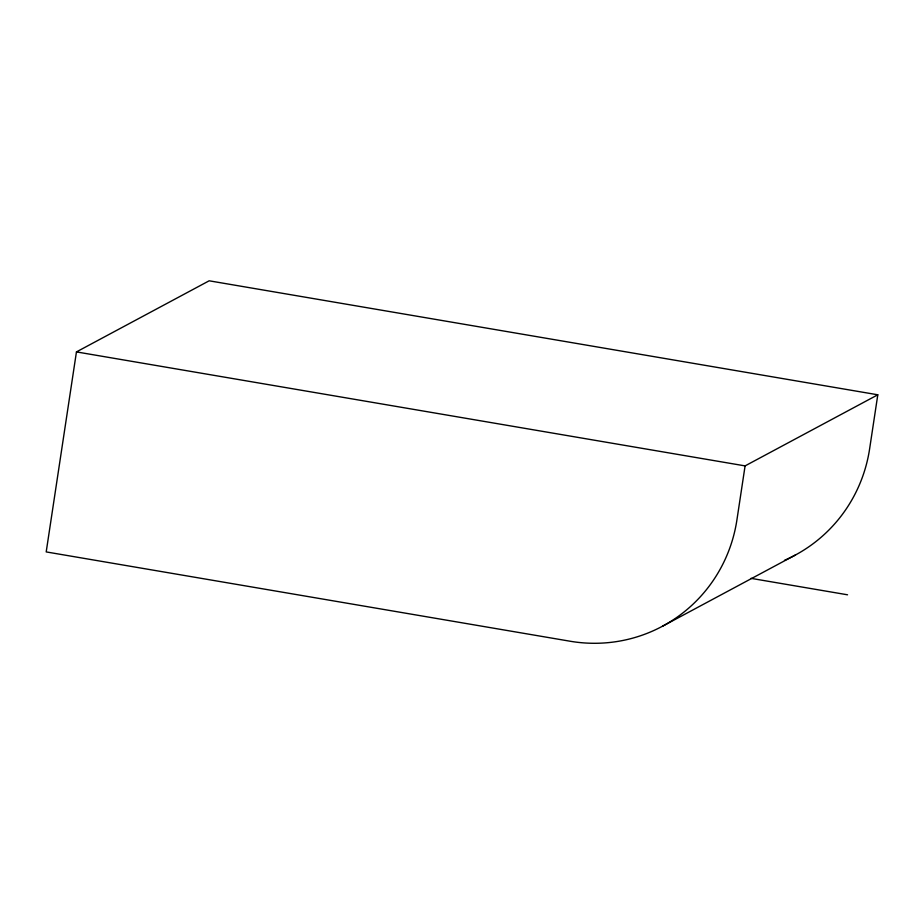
<?xml version="1.0" encoding="UTF-8"?>
<svg xmlns="http://www.w3.org/2000/svg" width="924" height="924" viewBox="0 0 924 924"><rect width="100%" height="100%" fill="white"/><g stroke="black" fill="none" stroke-linecap="round" stroke-linejoin="round"><path stroke-width="1.39" d="M877.8 394.791L209.159 280.804L76.449 351.905L46.2 551.917L570.062 641.221A148.683 145.819 61.8 0 0 736.948 519.715L745.091 465.892L877.8 394.791L869.657 448.614A148.683 145.819 61.8 0 1 784.499 560.314M662.843 626.045L795.541 554.943M76.449 351.905L745.091 465.892M751.027 578.355L847.551 594.802"/></g></svg>
